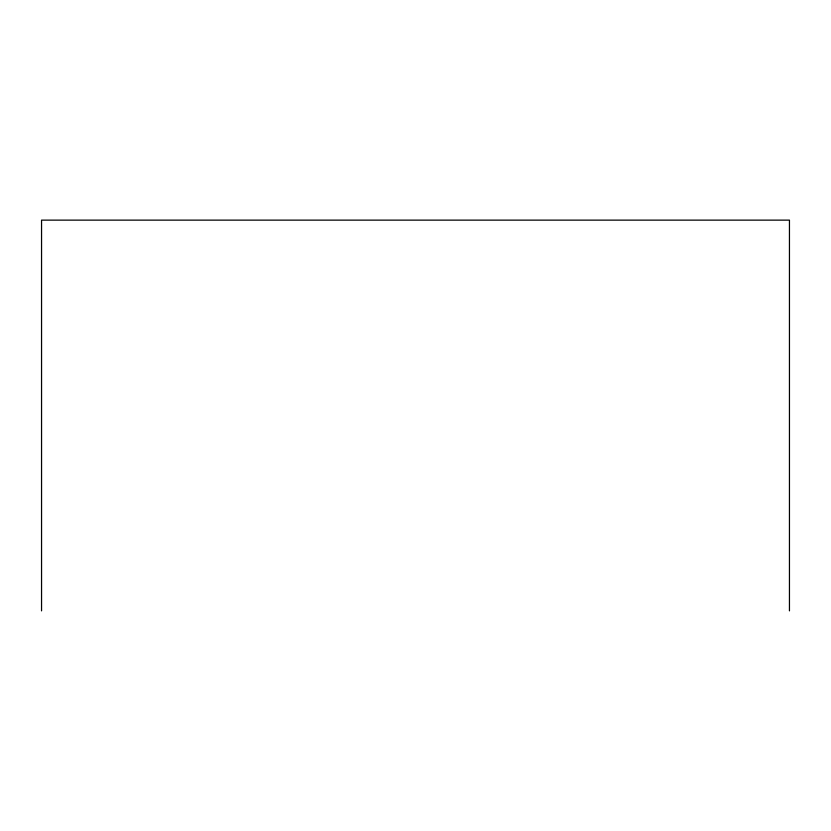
<?xml version="1.0" encoding="UTF-8"?>
<svg xmlns="http://www.w3.org/2000/svg" width="831" height="831" viewBox="0 0 831 831"><rect width="100%" height="100%" fill="white"/><g stroke="black" fill="none" stroke-linecap="round" stroke-linejoin="round"><path stroke-width="1.25" d="M789.45 610.868L789.45 220.132L41.55 220.132L41.55 610.868"/></g></svg>
